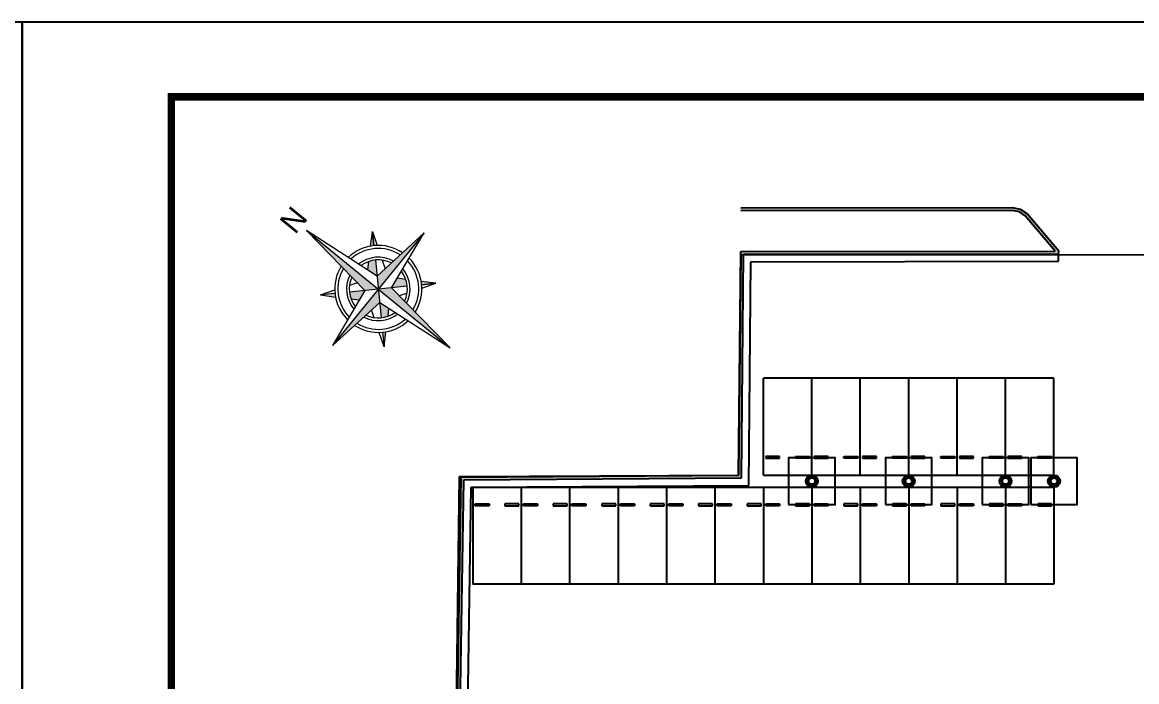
# Model space of a CAD drawing. Header units: millimetres. Extents: x 10297564 to 11610295, y -9287743 to -8409454.
# Drawn here: x 10549864 to 10609682, y -8875976 to -8840588 of the extents above; entities that cross this region are included whole.
import ezdxf

# ---------------------------------------------------------------- set-up
doc = ezdxf.new("R2010")
doc.units = ezdxf.units.MM
doc.header["$LTSCALE"] = 100
for name, color, linetype in [('BOX', 7, 'Continuous'), ('BOX_Def', 8, 'Continuous'), ('E-BACK', 8, 'Continuous')]:
    doc.layers.add(name, color=color, linetype=linetype)
doc.layers.add('TITLE', color=7, linetype='Continuous', lineweight=0)
doc.styles.get("Standard").update_dxf_attribs({"font": 'arial.ttf'})

# ---------------------------------------------------------------- blocks, each defined once
blk = doc.blocks.new('A$C78AD5414')
at = {"layer": 'BOX', "const_width": 2}
blk.add_lwpolyline([(40, 20), (40, 574), (811, 574), (811, 20)], close=True, dxfattribs=at)
at = {"layer": 'BOX_Def'}
blk.add_lwpolyline([(0, 0), (841, 0), (841, 594), (0, 594)], close=True, dxfattribs=at)
blk = doc.blocks.new('ns')
h = blk.add_hatch(color=252)
h.dxf.hatch_style = 1
h.paths.add_polyline_path([(-129, 129), (0, 0), (0, 1244)])
h.paths.add_polyline_path([(-445, 377, -0.0207), (-413, 413), (-550, 550)])
h.paths.add_polyline_path([(-271, 108), (-129, 129), (-276, 276, 0.060161), (-333, 202)])
h.paths.add_polyline_path([(-974, 0), (-129, -129), (0, 0)])
h.paths.add_polyline_path([(974, 0), (125, 125), (0, 0)])
h.paths.add_polyline_path([(0, -1244), (125, -125), (0, 0)])
h.paths.add_polyline_path([(-274, -274, 0.060454), (-200, -331), (-112, -275), (-129, -129)])
h.paths.add_polyline_path([(-378, -441, -0.020641), (-413, -408), (-550, -550)])
h.paths.add_polyline_path([(276, -276, 0.059807), (334, -203), (272, -104), (125, -125)])
h.paths.add_polyline_path([(550, -550), (443, -381, -0.018915), (413, -413)])
h.paths.add_polyline_path([(278, 278, 0.059464), (205, 335), (109, 275), (125, 125)])
h.paths.add_polyline_path([(380, 447, -0.018981), (413, 417), (550, 550)])
at = {"lineweight": 0}
for points in [[(974, 0), (125, 125), (0, 1244), (-129, 129), (-974, 0), (-129, -129), (0, -1244), (125, -125)], [(550, 550), (413, 417)], [(550, -550), (413, -413)]]:
    blk.add_lwpolyline(points, close=True, dxfattribs=at)
for points in [[(0, 1244), (0, -1244)], [(-413, 413), (-550, 550), (-378, 446)], [(-550, 550), (-445, 377)], [(380, 447), (550, 550), (445, 383)], [(-203, 334), (-113, 275)], [(205, 335), (108, 275)], [(-333, 202), (-271, 108)], [(275, -275), (-276, 276)], [(278, 278), (-274, -274)], [(335, 205), (269, 104)], [(974, 0), (-974, 0)], [(-332, -199), (-274, -107)], [(334, -203), (272, -104)], [(-200, -331), (-113, -275)], [(202, -333), (108, -275)], [(-550, -550), (-444, -375)], [(-413, -408), (-550, -550), (-378, -441)], [(380, -443), (550, -550), (443, -381)]]:
    blk.add_lwpolyline(points, dxfattribs=at)
for radius, start, end in [(584, 97.7999, 174.2725), (543, 98.9028, 173.1682), (584, 5.4454, 82.9195), (543, 6.5027, 81.8922), (426, 103.3322, 168.7326), (390, 105.2678, 166.7943), (426, 10.7442, 77.774), (390, 12.5947, 75.9793), (584, 186.1795, 262.1474), (543, 187.3203, 261.0403), (426, 191.9064, 256.5934), (390, 193.9132, 254.6499), (584, 277.1311, 354.1034), (543, 278.1625, 353.01), (426, 282.2972, 348.6196), (390, 284.0994, 346.7018)]:
    blk.add_arc((2, 2), radius, start, end, dxfattribs=at)
at = {"insert": (0, 1469), "char_height": 292, "attachment_point": 5}
blk.add_mtext('N', dxfattribs=at)
blk = doc.blocks.new('ANCHOR_BOLT-PLAN-M24')
at = {"layer": 'E-BACK'}
for p, q in [((-26, 0), (26, 0)), ((-20, -4), (-18, 3)), ((0, 21), (-18, 10)), ((-18, 10), (-18, -10)), ((-13, 16), (-15, 12)), ((-13, 16), (-6, 17)), ((0, 26), (0, -26)), ((18, 10), (0, 21)), ((7, 20), (3, 19)), ((7, 20), (12, 14)), ((18, -10), (18, 10)), ((20, 4), (18, 7)), ((20, 4), (18, -3)), ((-20, -4), (-18, -7)), ((-18, -10), (0, -21)), ((-7, -20), (-12, -14)), ((-7, -20), (-3, -19)), ((0, -21), (18, -10)), ((13, -16), (6, -17)), ((13, -16), (15, -12))]:
    blk.add_line(p, q, dxfattribs=at)
for radius in [22, 12]:
    blk.add_circle((0, 0), radius, dxfattribs=at)
blk = doc.blocks.new('Arrow_Circle')
blk.add_circle((0, 0), 1)

msp = doc.modelspace()

# ---------------------------------------------------------------- hatches: boundary and pattern name
at = {"layer": 'E-BACK'}
h = msp.add_hatch(color=256, dxfattribs=at)
h.dxf.hatch_style = 1
h.paths.add_polyline_path([(10574646.4, -8914915.4), (10574622.7, -8914767.2), (10574957.2, -8914713.8), (10575279.5, -8914525.6), (10576947.2, -8912633.4), (10572646.8, -8912581.9), (10573422.7, -8864993.6), (10588315, -8864893.1), (10588426.6, -8852885.7), (10605300.5, -8852863.4), (10603692.5, -8850974.4), (10603393.5, -8850767.3), (10602996.7, -8850696.4), (10588425.3, -8850705.6), (10588425.2, -8850555.6), (10603010, -8850546.3), (10603452, -8850625.4), (10603794, -8850862.2), (10605507.2, -8852874.8), (10605479.6, -8853013.1), (10588575.2, -8853035.5), (10588463.6, -8865042.1), (10573570.2, -8865142.6), (10572799.3, -8912433.7), (10577128.4, -8912485.5), (10577118.6, -8912665.7), (10575376.1, -8914643), (10575008.6, -8914857.5)])

# ---------------------------------------------------------------- linework, layer by layer
for p, q in [((10603010, -8850546.3), (10588423.7, -8850555.6)), ((10603452, -8850625.4), (10603010, -8850546.3)), ((10602996.7, -8850696.4), (10588425.3, -8850705.6)), ((10603393.5, -8850767.3), (10602996.7, -8850696.4)), ((10603692.5, -8850974.4), (10603393.5, -8850767.3)), ((10603794, -8850862.2), (10603452, -8850625.4)), ((10605300.5, -8852863.4), (10603692.5, -8850974.4)), ((10605507.2, -8852874.8), (10603794, -8850862.2)), ((10588315, -8864893.1), (10588426.6, -8852885.7)), ((10588426.6, -8852885.7), (10605300.5, -8852863.4)), ((10605479.6, -8853013.1), (10605507.2, -8852874.8)), ((10588331.9, -8864884.6), (10588450.9, -8853053.5)), ((10588450.9, -8853053.5), (10636780.8, -8853072.4)), ((10588463.6, -8865042.1), (10588575.2, -8853035.5)), ((10588575.2, -8853035.5), (10605479.6, -8853013.1)), ((10588859.9, -8865439.5), (10588971.6, -8853435)), ((10588971.6, -8853435), (10605480.1, -8853413.1)), ((10605480.1, -8853413.1), (10605479.6, -8853013.1)), ((10572712.7, -8912367.8), (10573336.3, -8864957.5)), ((10573336.3, -8864957.5), (10588331.9, -8864884.6)), ((10573422.7, -8864993.6), (10588315, -8864893.1)), ((10572646.8, -8912581.9), (10573422.7, -8864993.6)), ((10572799.3, -8912433.7), (10573570.2, -8865142.6)), ((10573205.8, -8912038.5), (10573963.8, -8865540)), ((10573570.2, -8865142.6), (10588463.6, -8865042.1)), ((10573963.8, -8865540), (10588859.9, -8865439.5))]:
    msp.add_line(p, q, dxfattribs=at)
at = {"layer": 'E-BACK', "linetype": 'ByBlock', "ltscale": 1.8}
for p, q in [((10592241.6, -8859687.1), (10589641.6, -8859687.1)), ((10589641.6, -8864887.1), (10589641.6, -8859687.1)), ((10594841.6, -8859687.1), (10592241.6, -8859687.1)), ((10592241.6, -8864887.1), (10592241.6, -8859687.1)), ((10592241.6, -8864887.1), (10592241.6, -8859687.1)), ((10597441.6, -8859687.1), (10594841.6, -8859687.1)), ((10594841.6, -8864887.1), (10594841.6, -8859687.1)), ((10594841.6, -8864887.1), (10594841.6, -8859687.1)), ((10600041.6, -8859687.1), (10597441.6, -8859687.1)), ((10597441.6, -8864887.1), (10597441.6, -8859687.1)), ((10597441.6, -8864887.1), (10597441.6, -8859687.1)), ((10602641.6, -8859687.1), (10600041.6, -8859687.1)), ((10600041.6, -8864887.1), (10600041.6, -8859687.1)), ((10600041.6, -8864887.1), (10600041.6, -8859687.1)), ((10605241.6, -8859687.1), (10602641.6, -8859687.1)), ((10602641.6, -8864887.1), (10602641.6, -8859687.1)), ((10602641.6, -8864887.1), (10602641.6, -8859687.1)), ((10605241.6, -8864887.1), (10605241.6, -8859687.1)), ((10590516.6, -8863887.1), (10589766.6, -8863887.1)), ((10589766.6, -8863887.1), (10589766.6, -8863987.1)), ((10589766.6, -8863987.1), (10590516.6, -8863987.1)), ((10590516.6, -8863987.1), (10590516.6, -8863887.1)), ((10591366.6, -8863887.1), (10592116.6, -8863887.1)), ((10591366.6, -8863987.1), (10591366.6, -8863887.1)), ((10592116.6, -8863987.1), (10591366.6, -8863987.1)), ((10592116.6, -8863887.1), (10592116.6, -8863987.1)), ((10593116.6, -8863887.1), (10592366.6, -8863887.1)), ((10592366.6, -8863887.1), (10592366.6, -8863987.1)), ((10592366.6, -8863987.1), (10593116.6, -8863987.1)), ((10593116.6, -8863987.1), (10593116.6, -8863887.1)), ((10593966.6, -8863887.1), (10594716.6, -8863887.1)), ((10593966.6, -8863987.1), (10593966.6, -8863887.1)), ((10594716.6, -8863987.1), (10593966.6, -8863987.1)), ((10594716.6, -8863887.1), (10594716.6, -8863987.1)), ((10595716.6, -8863887.1), (10594966.6, -8863887.1)), ((10594966.6, -8863887.1), (10594966.6, -8863987.1)), ((10594966.6, -8863987.1), (10595716.6, -8863987.1)), ((10595716.6, -8863987.1), (10595716.6, -8863887.1)), ((10596566.6, -8863887.1), (10597316.6, -8863887.1)), ((10596566.6, -8863987.1), (10596566.6, -8863887.1)), ((10597316.6, -8863987.1), (10596566.6, -8863987.1)), ((10597316.6, -8863887.1), (10597316.6, -8863987.1)), ((10598316.6, -8863887.1), (10597566.6, -8863887.1)), ((10597566.6, -8863887.1), (10597566.6, -8863987.1)), ((10597566.6, -8863987.1), (10598316.6, -8863987.1)), ((10598316.6, -8863987.1), (10598316.6, -8863887.1)), ((10599166.6, -8863887.1), (10599916.6, -8863887.1)), ((10599166.6, -8863987.1), (10599166.6, -8863887.1)), ((10599916.6, -8863987.1), (10599166.6, -8863987.1)), ((10599916.6, -8863887.1), (10599916.6, -8863987.1)), ((10600916.6, -8863887.1), (10600166.6, -8863887.1)), ((10600166.6, -8863887.1), (10600166.6, -8863987.1)), ((10600166.6, -8863987.1), (10600916.6, -8863987.1)), ((10600916.6, -8863987.1), (10600916.6, -8863887.1)), ((10601766.6, -8863887.1), (10602516.6, -8863887.1)), ((10601766.6, -8863987.1), (10601766.6, -8863887.1)), ((10602516.6, -8863987.1), (10601766.6, -8863987.1)), ((10602516.6, -8863887.1), (10602516.6, -8863987.1)), ((10603516.6, -8863887.1), (10602766.6, -8863887.1)), ((10602766.6, -8863887.1), (10602766.6, -8863987.1)), ((10602766.6, -8863987.1), (10603516.6, -8863987.1)), ((10603516.6, -8863987.1), (10603516.6, -8863887.1)), ((10604366.6, -8863887.1), (10605116.6, -8863887.1)), ((10604366.6, -8863987.1), (10604366.6, -8863887.1)), ((10605116.6, -8863987.1), (10604366.6, -8863987.1)), ((10605116.6, -8863887.1), (10605116.6, -8863987.1)), ((10589641.6, -8864887.1), (10592241.6, -8864887.1)), ((10592241.6, -8864887.1), (10594841.6, -8864887.1)), ((10594841.6, -8864887.1), (10597441.6, -8864887.1)), ((10597441.6, -8864887.1), (10600041.6, -8864887.1)), ((10600041.6, -8864887.1), (10602641.6, -8864887.1)), ((10602641.6, -8864887.1), (10605241.6, -8864887.1)), ((10574041.6, -8865537.1), (10576641.6, -8865537.1)), ((10574041.6, -8865537.1), (10574041.6, -8870737.1)), ((10576641.6, -8865537.1), (10579241.6, -8865537.1)), ((10576641.6, -8865537.1), (10576641.6, -8870737.1)), ((10576641.6, -8865537.1), (10576641.6, -8870737.1)), ((10579241.6, -8865537.1), (10581841.6, -8865537.1)), ((10579241.6, -8865537.1), (10579241.6, -8870737.1)), ((10579241.6, -8865537.1), (10579241.6, -8870737.1)), ((10581841.6, -8865537.1), (10584441.6, -8865537.1)), ((10581841.6, -8865537.1), (10581841.6, -8870737.1)), ((10581841.6, -8865537.1), (10581841.6, -8870737.1)), ((10584441.6, -8865537.1), (10587041.6, -8865537.1)), ((10584441.6, -8865537.1), (10584441.6, -8870737.1)), ((10584441.6, -8865537.1), (10584441.6, -8870737.1)), ((10587041.6, -8865537.1), (10589641.6, -8865537.1)), ((10587041.6, -8865537.1), (10587041.6, -8870737.1)), ((10587041.6, -8865537.1), (10587041.6, -8870737.1)), ((10589641.6, -8865537.1), (10592241.6, -8865537.1)), ((10589641.6, -8865537.1), (10589641.6, -8870737.1)), ((10589641.6, -8865537.1), (10589641.6, -8870737.1)), ((10592241.6, -8865537.1), (10594841.6, -8865537.1)), ((10592241.6, -8865537.1), (10592241.6, -8870737.1)), ((10592241.6, -8865537.1), (10592241.6, -8870737.1)), ((10594841.6, -8865537.1), (10597441.6, -8865537.1)), ((10594841.6, -8865537.1), (10594841.6, -8870737.1)), ((10594841.6, -8865537.1), (10594841.6, -8870737.1)), ((10597441.6, -8865537.1), (10600041.6, -8865537.1)), ((10597441.6, -8865537.1), (10597441.6, -8870737.1)), ((10597441.6, -8865537.1), (10597441.6, -8870737.1)), ((10600041.6, -8865537.1), (10602641.6, -8865537.1)), ((10600041.6, -8865537.1), (10600041.6, -8870737.1)), ((10600041.6, -8865537.1), (10600041.6, -8870737.1)), ((10602641.6, -8865537.1), (10605241.6, -8865537.1)), ((10602641.6, -8865537.1), (10602641.6, -8870737.1)), ((10602641.6, -8865537.1), (10602641.6, -8870737.1)), ((10605241.6, -8865537.1), (10605241.6, -8870737.1)), ((10574166.6, -8866537.1), (10574166.6, -8866437.1)), ((10574166.6, -8866437.1), (10574916.6, -8866437.1)), ((10574916.6, -8866537.1), (10574166.6, -8866537.1)), ((10574916.6, -8866437.1), (10574916.6, -8866537.1)), ((10576516.6, -8866437.1), (10575766.6, -8866437.1)), ((10575766.6, -8866437.1), (10575766.6, -8866537.1)), ((10575766.6, -8866537.1), (10576516.6, -8866537.1)), ((10576516.6, -8866537.1), (10576516.6, -8866437.1)), ((10576766.6, -8866537.1), (10576766.6, -8866437.1)), ((10576766.6, -8866437.1), (10577516.6, -8866437.1)), ((10577516.6, -8866537.1), (10576766.6, -8866537.1)), ((10577516.6, -8866437.1), (10577516.6, -8866537.1)), ((10579116.6, -8866437.1), (10578366.6, -8866437.1)), ((10578366.6, -8866437.1), (10578366.6, -8866537.1)), ((10578366.6, -8866537.1), (10579116.6, -8866537.1)), ((10579116.6, -8866537.1), (10579116.6, -8866437.1)), ((10579366.6, -8866537.1), (10579366.6, -8866437.1)), ((10579366.6, -8866437.1), (10580116.6, -8866437.1)), ((10580116.6, -8866537.1), (10579366.6, -8866537.1)), ((10580116.6, -8866437.1), (10580116.6, -8866537.1)), ((10581716.6, -8866437.1), (10580966.6, -8866437.1)), ((10580966.6, -8866437.1), (10580966.6, -8866537.1)), ((10580966.6, -8866537.1), (10581716.6, -8866537.1)), ((10581716.6, -8866537.1), (10581716.6, -8866437.1)), ((10581966.6, -8866537.1), (10581966.6, -8866437.1)), ((10581966.6, -8866437.1), (10582716.6, -8866437.1)), ((10582716.6, -8866537.1), (10581966.6, -8866537.1)), ((10582716.6, -8866437.1), (10582716.6, -8866537.1)), ((10584316.6, -8866437.1), (10583566.6, -8866437.1)), ((10583566.6, -8866437.1), (10583566.6, -8866537.1)), ((10583566.6, -8866537.1), (10584316.6, -8866537.1)), ((10584316.6, -8866537.1), (10584316.6, -8866437.1)), ((10584566.6, -8866537.1), (10584566.6, -8866437.1)), ((10584566.6, -8866437.1), (10585316.6, -8866437.1)), ((10585316.6, -8866537.1), (10584566.6, -8866537.1)), ((10585316.6, -8866437.1), (10585316.6, -8866537.1)), ((10586916.6, -8866437.1), (10586166.6, -8866437.1)), ((10586166.6, -8866437.1), (10586166.6, -8866537.1)), ((10586166.6, -8866537.1), (10586916.6, -8866537.1)), ((10586916.6, -8866537.1), (10586916.6, -8866437.1)), ((10587166.6, -8866537.1), (10587166.6, -8866437.1)), ((10587166.6, -8866437.1), (10587916.6, -8866437.1)), ((10587916.6, -8866537.1), (10587166.6, -8866537.1)), ((10587916.6, -8866437.1), (10587916.6, -8866537.1)), ((10589516.6, -8866437.1), (10588766.6, -8866437.1)), ((10588766.6, -8866437.1), (10588766.6, -8866537.1)), ((10588766.6, -8866537.1), (10589516.6, -8866537.1)), ((10589516.6, -8866537.1), (10589516.6, -8866437.1)), ((10589766.6, -8866537.1), (10589766.6, -8866437.1)), ((10589766.6, -8866437.1), (10590516.6, -8866437.1)), ((10590516.6, -8866537.1), (10589766.6, -8866537.1)), ((10590516.6, -8866437.1), (10590516.6, -8866537.1)), ((10592116.6, -8866437.1), (10591366.6, -8866437.1)), ((10591366.6, -8866437.1), (10591366.6, -8866537.1)), ((10591366.6, -8866537.1), (10592116.6, -8866537.1)), ((10592116.6, -8866537.1), (10592116.6, -8866437.1)), ((10592366.6, -8866537.1), (10592366.6, -8866437.1)), ((10592366.6, -8866437.1), (10593116.6, -8866437.1)), ((10593116.6, -8866537.1), (10592366.6, -8866537.1)), ((10593116.6, -8866437.1), (10593116.6, -8866537.1)), ((10594716.6, -8866437.1), (10593966.6, -8866437.1)), ((10593966.6, -8866437.1), (10593966.6, -8866537.1)), ((10593966.6, -8866537.1), (10594716.6, -8866537.1)), ((10594716.6, -8866537.1), (10594716.6, -8866437.1)), ((10594966.6, -8866537.1), (10594966.6, -8866437.1)), ((10594966.6, -8866437.1), (10595716.6, -8866437.1)), ((10595716.6, -8866537.1), (10594966.6, -8866537.1)), ((10595716.6, -8866437.1), (10595716.6, -8866537.1)), ((10597316.6, -8866437.1), (10596566.6, -8866437.1)), ((10596566.6, -8866437.1), (10596566.6, -8866537.1)), ((10596566.6, -8866537.1), (10597316.6, -8866537.1)), ((10597316.6, -8866537.1), (10597316.6, -8866437.1)), ((10597566.6, -8866537.1), (10597566.6, -8866437.1)), ((10597566.6, -8866437.1), (10598316.6, -8866437.1)), ((10598316.6, -8866537.1), (10597566.6, -8866537.1)), ((10598316.6, -8866437.1), (10598316.6, -8866537.1)), ((10599916.6, -8866437.1), (10599166.6, -8866437.1)), ((10599166.6, -8866437.1), (10599166.6, -8866537.1)), ((10599166.6, -8866537.1), (10599916.6, -8866537.1)), ((10599916.6, -8866537.1), (10599916.6, -8866437.1)), ((10600166.6, -8866537.1), (10600166.6, -8866437.1)), ((10600166.6, -8866437.1), (10600916.6, -8866437.1)), ((10600916.6, -8866537.1), (10600166.6, -8866537.1)), ((10600916.6, -8866437.1), (10600916.6, -8866537.1)), ((10602516.6, -8866437.1), (10601766.6, -8866437.1)), ((10601766.6, -8866437.1), (10601766.6, -8866537.1)), ((10601766.6, -8866537.1), (10602516.6, -8866537.1)), ((10602516.6, -8866537.1), (10602516.6, -8866437.1)), ((10602766.6, -8866537.1), (10602766.6, -8866437.1)), ((10602766.6, -8866437.1), (10603516.6, -8866437.1)), ((10603516.6, -8866537.1), (10602766.6, -8866537.1)), ((10603516.6, -8866437.1), (10603516.6, -8866537.1)), ((10605116.6, -8866437.1), (10604366.6, -8866437.1)), ((10604366.6, -8866437.1), (10604366.6, -8866537.1)), ((10604366.6, -8866537.1), (10605116.6, -8866537.1)), ((10605116.6, -8866537.1), (10605116.6, -8866437.1)), ((10576641.6, -8870737.1), (10574041.6, -8870737.1)), ((10579241.6, -8870737.1), (10576641.6, -8870737.1)), ((10581841.6, -8870737.1), (10579241.6, -8870737.1)), ((10584441.6, -8870737.1), (10581841.6, -8870737.1)), ((10587041.6, -8870737.1), (10584441.6, -8870737.1)), ((10589641.6, -8870737.1), (10587041.6, -8870737.1)), ((10592241.6, -8870737.1), (10589641.6, -8870737.1)), ((10594841.6, -8870737.1), (10592241.6, -8870737.1)), ((10597441.6, -8870737.1), (10594841.6, -8870737.1)), ((10600041.6, -8870737.1), (10597441.6, -8870737.1)), ((10602641.6, -8870737.1), (10600041.6, -8870737.1)), ((10605241.6, -8870737.1), (10602641.6, -8870737.1))]:
    msp.add_line(p, q, dxfattribs=at)
at = {"layer": 'E-BACK'}
for points in [[(10590991.6, -8866462.1), (10593491.6, -8866462.1), (10593491.6, -8863962.1), (10590991.6, -8863962.1)], [(10596191.6, -8866462.1), (10598691.6, -8866462.1), (10598691.6, -8863962.1), (10596191.6, -8863962.1)], [(10601391.6, -8866462.1), (10603891.6, -8866462.1), (10603891.6, -8863962.1), (10601391.6, -8863962.1)], [(10603991.6, -8866462.1), (10606491.6, -8866462.1), (10606491.6, -8863962.1), (10603991.6, -8863962.1)]]:
    msp.add_lwpolyline(points, close=True, dxfattribs=at)
for points in [[(10592157.9, -8865055.1), (10592147.5, -8865061.1), (10592078.9, -8864942.3), (10592089.3, -8864936.3), (10592157.9, -8865055.1)], [(10592247.6, -8865034.3), (10592235.6, -8865034.3), (10592235.6, -8864897.1), (10592247.6, -8864897.1), (10592247.6, -8865034.3)], [(10592335.7, -8865061.1), (10592325.3, -8865055.1), (10592393.9, -8864936.3), (10592404.3, -8864942.3), (10592335.7, -8865061.1)], [(10597357.9, -8865055.1), (10597347.5, -8865061.1), (10597278.9, -8864942.3), (10597289.3, -8864936.3), (10597357.9, -8865055.1)], [(10597447.6, -8865034.3), (10597435.6, -8865034.3), (10597435.6, -8864897.1), (10597447.6, -8864897.1), (10597447.6, -8865034.3)], [(10597535.7, -8865061.1), (10597525.3, -8865055.1), (10597593.9, -8864936.3), (10597604.3, -8864942.3), (10597535.7, -8865061.1)], [(10602557.9, -8865055.1), (10602547.5, -8865061.1), (10602478.9, -8864942.3), (10602489.3, -8864936.3), (10602557.9, -8865055.1)], [(10602647.6, -8865034.3), (10602635.6, -8865034.3), (10602635.6, -8864897.1), (10602647.6, -8864897.1), (10602647.6, -8865034.3)], [(10602735.7, -8865061.1), (10602725.3, -8865055.1), (10602793.9, -8864936.3), (10602804.3, -8864942.3), (10602735.7, -8865061.1)], [(10605157.9, -8865055.1), (10605147.5, -8865061.1), (10605078.9, -8864942.3), (10605089.3, -8864936.3), (10605157.9, -8865055.1)], [(10605247.6, -8865034.3), (10605235.6, -8865034.3), (10605235.6, -8864897.1), (10605247.6, -8864897.1), (10605247.6, -8865034.3)], [(10605335.7, -8865061.1), (10605325.3, -8865055.1), (10605393.9, -8864936.3), (10605404.3, -8864942.3), (10605335.7, -8865061.1)], [(10592063.8, -8865206.1), (10592063.8, -8865218.1), (10591926.6, -8865218.1), (10591926.6, -8865206.1), (10592063.8, -8865206.1)], [(10592090.6, -8865118), (10592084.6, -8865128.4), (10591965.8, -8865059.8), (10591971.8, -8865049.4), (10592090.6, -8865118)], [(10592084.6, -8865295.8), (10592090.6, -8865306.2), (10591971.8, -8865374.8), (10591965.8, -8865364.4), (10592084.6, -8865295.8)], [(10592147.5, -8865363.1), (10592157.9, -8865369.1), (10592089.3, -8865487.9), (10592078.9, -8865481.9), (10592147.5, -8865363.1)], [(10592235.6, -8865389.9), (10592247.6, -8865389.9), (10592247.6, -8865527.1), (10592235.6, -8865527.1), (10592235.6, -8865389.9)], [(10592325.3, -8865369.1), (10592335.7, -8865363.1), (10592404.3, -8865481.9), (10592393.9, -8865487.9), (10592325.3, -8865369.1)], [(10592398.5, -8865128.4), (10592392.5, -8865118), (10592511.4, -8865049.4), (10592517.4, -8865059.8), (10592398.5, -8865128.4)], [(10592392.5, -8865306.2), (10592398.5, -8865295.8), (10592517.4, -8865364.4), (10592511.4, -8865374.8), (10592392.5, -8865306.2)], [(10592419.4, -8865218.1), (10592419.4, -8865206.1), (10592556.6, -8865206.1), (10592556.6, -8865218.1), (10592419.4, -8865218.1)], [(10597263.8, -8865206.1), (10597263.8, -8865218.1), (10597126.6, -8865218.1), (10597126.6, -8865206.1), (10597263.8, -8865206.1)], [(10597290.6, -8865118), (10597284.6, -8865128.4), (10597165.8, -8865059.8), (10597171.8, -8865049.4), (10597290.6, -8865118)], [(10597284.6, -8865295.8), (10597290.6, -8865306.2), (10597171.8, -8865374.8), (10597165.8, -8865364.4), (10597284.6, -8865295.8)], [(10597347.5, -8865363.1), (10597357.9, -8865369.1), (10597289.3, -8865487.9), (10597278.9, -8865481.9), (10597347.5, -8865363.1)], [(10597435.6, -8865389.9), (10597447.6, -8865389.9), (10597447.6, -8865527.1), (10597435.6, -8865527.1), (10597435.6, -8865389.9)], [(10597525.3, -8865369.1), (10597535.7, -8865363.1), (10597604.3, -8865481.9), (10597593.9, -8865487.9), (10597525.3, -8865369.1)], [(10597598.5, -8865128.4), (10597592.5, -8865118), (10597711.4, -8865049.4), (10597717.4, -8865059.8), (10597598.5, -8865128.4)], [(10597592.5, -8865306.2), (10597598.5, -8865295.8), (10597717.4, -8865364.4), (10597711.4, -8865374.8), (10597592.5, -8865306.2)], [(10597619.4, -8865218.1), (10597619.4, -8865206.1), (10597756.6, -8865206.1), (10597756.6, -8865218.1), (10597619.4, -8865218.1)], [(10602463.8, -8865206.1), (10602463.8, -8865218.1), (10602326.6, -8865218.1), (10602326.6, -8865206.1), (10602463.8, -8865206.1)], [(10602490.6, -8865118), (10602484.6, -8865128.4), (10602365.8, -8865059.8), (10602371.8, -8865049.4), (10602490.6, -8865118)], [(10602484.6, -8865295.8), (10602490.6, -8865306.2), (10602371.8, -8865374.8), (10602365.8, -8865364.4), (10602484.6, -8865295.8)], [(10602547.5, -8865363.1), (10602557.9, -8865369.1), (10602489.3, -8865487.9), (10602478.9, -8865481.9), (10602547.5, -8865363.1)], [(10602635.6, -8865389.9), (10602647.6, -8865389.9), (10602647.6, -8865527.1), (10602635.6, -8865527.1), (10602635.6, -8865389.9)], [(10602725.3, -8865369.1), (10602735.7, -8865363.1), (10602804.3, -8865481.9), (10602793.9, -8865487.9), (10602725.3, -8865369.1)], [(10602798.5, -8865128.4), (10602792.5, -8865118), (10602911.4, -8865049.4), (10602917.4, -8865059.8), (10602798.5, -8865128.4)], [(10602792.5, -8865306.2), (10602798.5, -8865295.8), (10602917.4, -8865364.4), (10602911.4, -8865374.8), (10602792.5, -8865306.2)], [(10602819.4, -8865218.1), (10602819.4, -8865206.1), (10602956.6, -8865206.1), (10602956.6, -8865218.1), (10602819.4, -8865218.1)], [(10605063.8, -8865206.1), (10605063.8, -8865218.1), (10604926.6, -8865218.1), (10604926.6, -8865206.1), (10605063.8, -8865206.1)], [(10605090.6, -8865118), (10605084.6, -8865128.4), (10604965.8, -8865059.8), (10604971.8, -8865049.4), (10605090.6, -8865118)], [(10605084.6, -8865295.8), (10605090.6, -8865306.2), (10604971.8, -8865374.8), (10604965.8, -8865364.4), (10605084.6, -8865295.8)], [(10605147.5, -8865363.1), (10605157.9, -8865369.1), (10605089.3, -8865487.9), (10605078.9, -8865481.9), (10605147.5, -8865363.1)], [(10605235.6, -8865389.9), (10605247.6, -8865389.9), (10605247.6, -8865527.1), (10605235.6, -8865527.1), (10605235.6, -8865389.9)], [(10605325.3, -8865369.1), (10605335.7, -8865363.1), (10605404.3, -8865481.9), (10605393.9, -8865487.9), (10605325.3, -8865369.1)], [(10605398.5, -8865128.4), (10605392.5, -8865118), (10605511.4, -8865049.4), (10605517.4, -8865059.8), (10605398.5, -8865128.4)], [(10605392.5, -8865306.2), (10605398.5, -8865295.8), (10605517.4, -8865364.4), (10605511.4, -8865374.8), (10605392.5, -8865306.2)], [(10605419.4, -8865218.1), (10605419.4, -8865206.1), (10605556.6, -8865206.1), (10605556.6, -8865218.1), (10605419.4, -8865218.1)]]:
    msp.add_lwpolyline(points, dxfattribs=at)
for centre, radius in [((10592241.6, -8865212.1), 325), ((10597441.6, -8865212.1), 325), ((10602641.6, -8865212.1), 325), ((10605241.6, -8865212.1), 325), ((10592241.6, -8865212.1), 177.8), ((10592241.6, -8865212.1), 169.8), ((10597441.6, -8865212.1), 177.8), ((10597441.6, -8865212.1), 169.8), ((10602641.6, -8865212.1), 177.8), ((10602641.6, -8865212.1), 169.8), ((10605241.6, -8865212.1), 177.8), ((10605241.6, -8865212.1), 169.8)]:
    msp.add_circle(centre, radius, dxfattribs=at)

# ---------------------------------------------------------------- block references
at = {"xscale": 4.000000000000008, "yscale": 4.000000000000008, "zscale": 4.000000000000008, "rotation": 50.77074029816983}
msp.add_blockref('ns', (10568974.7, -8854907.5), dxfattribs=at)
at = {"layer": 'E-BACK'}
for p in [(10592169.1, -8864941.6), (10592314, -8864941.6), (10597369.1, -8864941.6), (10597514, -8864941.6), (10602569.1, -8864941.6), (10602714, -8864941.6), (10605169.1, -8864941.6), (10605314, -8864941.6), (10591971.1, -8865139.6), (10591971.1, -8865284.6), (10592043.6, -8865014.1), (10592043.6, -8865410.1), (10592169.1, -8865482.5), (10592314, -8865482.5), (10592439.6, -8865014.1), (10592439.6, -8865410.1), (10592512, -8865139.6), (10592512, -8865284.6), (10597171.1, -8865139.6), (10597171.1, -8865284.6), (10597243.6, -8865014.1), (10597243.6, -8865410.1), (10597369.1, -8865482.5), (10597514, -8865482.5), (10597639.6, -8865014.1), (10597639.6, -8865410.1), (10597712, -8865139.6), (10597712, -8865284.6), (10602371.1, -8865139.6), (10602371.1, -8865284.6), (10602443.6, -8865014.1), (10602443.6, -8865410.1), (10602569.1, -8865482.5), (10602714, -8865482.5), (10602839.6, -8865014.1), (10602839.6, -8865410.1), (10602912, -8865139.6), (10602912, -8865284.6), (10604971.1, -8865139.6), (10604971.1, -8865284.6), (10605043.6, -8865014.1), (10605043.6, -8865410.1), (10605169.1, -8865482.5), (10605314, -8865482.5), (10605439.6, -8865014.1), (10605439.6, -8865410.1), (10605512, -8865139.6), (10605512, -8865284.6)]:
    msp.add_blockref('ANCHOR_BOLT-PLAN-M24', p, dxfattribs=at)
at = {"layer": 'E-BACK', "xscale": 6, "yscale": 6}
for p in [(10592314, -8865482.5), (10597514, -8865482.5), (10602714, -8865482.5), (10605314, -8865482.5)]:
    msp.add_blockref('Arrow_Circle', p, dxfattribs=at)
at = {"layer": 'TITLE', "color": 4, "xscale": 200, "yscale": 200, "zscale": 200}
for p in [(10381664, -8959387.5), (10549864, -8959387.5)]:
    msp.add_blockref('A$C78AD5414', p, dxfattribs=at)

doc.saveas('drawing.dxf')
